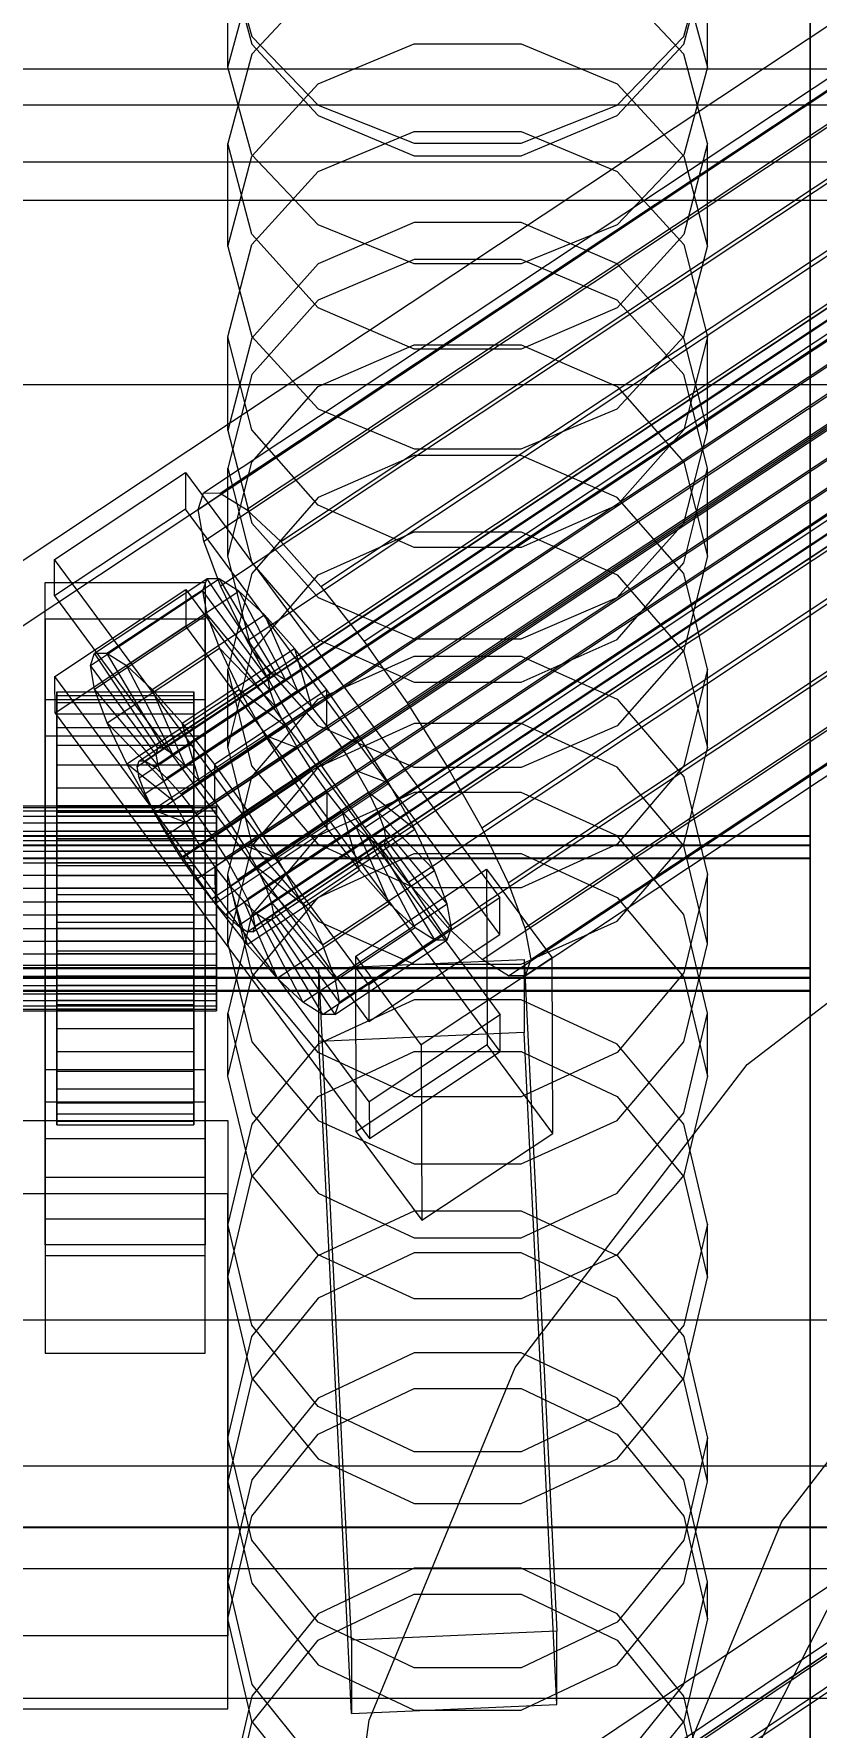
# Model space of a CAD drawing. Header units: millimetres. Extents: x -1970 to 34302, y -65268 to 6837.
# Drawn here: x 132 to 200.5, y -34217.5 to -34069.3 of the extents above; entities that cross this region are included whole.
import ezdxf

# ---------------------------------------------------------------- set-up
doc = ezdxf.new("R2010")
doc.units = ezdxf.units.MM
for name, color, linetype, lineweight in [('COTAS_O', 1, 'Continuous', 0), ('frontal_briquetadora', 7, 'Continuous', 0), ('frontal_C01', 7, 'Continuous', 0), ('frontal_C02', 7, 'Continuous', 0), ('frontal_mezcladora', 7, 'Continuous', 0)]:
    doc.layers.add(name, color=color, linetype=linetype, lineweight=lineweight)
doc.dimstyles.new('R19_100', dxfattribs={"dimtxt": 250, "dimasz": 150, "dimexe": 150, "dimexo": 80, "dimgap": 100, "dimtad": 1, "dimtih": 1, "dimtoh": 1, "dimdsep": 46, "dimcen": 0.09, "dimadec": 0, "dimazin": 0, "dimtfac": 1, "dimtdec": 4, "dimtofl": 0, "dimtmove": 0, "dimatfit": 3, "dimfxl": 1, "dimtolj": 1, "dimtzin": 0, "dimarcsym": 0})

# ---------------------------------------------------------------- blocks, each defined once
blk = doc.blocks.new('*D35')
at = {"layer": 'COTAS_O', "color": 0, "lineweight": -2, "transparency": 16777216}
for p, q in [((-1725, -34320), (-1725, -33550)), ((1725, -34320), (1725, -33550)), ((-1575, -33700), (1575, -33700))]:
    blk.add_line(p, q, dxfattribs=at)
at = {"layer": 'COTAS_O', "color": 0, "transparency": 16777216}
for points in [[(-1575, -33675), (-1575, -33725), (-1725, -33700)], [(1575, -33675), (1575, -33725), (1725, -33700)]]:
    blk.add_solid(points, dxfattribs=at)
at = {"layer": 'Defpoints', "color": 0, "transparency": 16777216}
for p in [(1725, -33700), (-1725, -34400), (1725, -34400)]:
    blk.add_point(p, dxfattribs=at)
blk = doc.blocks.new('*D38')
at = {"layer": 'COTAS_O', "color": 0, "lineweight": -2, "transparency": 16777216}
for p, q in [((-570, -33700), (200, -33700)), ((50, -34750), (50, -33850)), ((-570, -34900), (200, -34900))]:
    blk.add_line(p, q, dxfattribs=at)
at = {"layer": 'COTAS_O', "color": 0, "transparency": 16777216}
for points in [[(25, -33850), (75, -33850), (50, -33700)], [(25, -34750), (75, -34750), (50, -34900)]]:
    blk.add_solid(points, dxfattribs=at)
at = {"layer": 'Defpoints', "color": 0, "transparency": 16777216}
for p in [(-650, -33700), (50, -33700), (-650, -34900)]:
    blk.add_point(p, dxfattribs=at)
blk = doc.blocks.new('*D39')
at = {"layer": 'COTAS_O', "color": 0, "lineweight": -2, "transparency": 16777216}
for p, q in [((-650, -34820), (-650, -34050)), ((650, -34820), (650, -34050)), ((-500, -34200), (500, -34200))]:
    blk.add_line(p, q, dxfattribs=at)
at = {"layer": 'COTAS_O', "color": 0, "transparency": 16777216}
for points in [[(-500, -34175), (-500, -34225), (-650, -34200)], [(500, -34175), (500, -34225), (650, -34200)]]:
    blk.add_solid(points, dxfattribs=at)
at = {"layer": 'Defpoints', "color": 0, "transparency": 16777216}
for p in [(650, -34200), (-650, -34900), (650, -34900)]:
    blk.add_point(p, dxfattribs=at)

msp = doc.modelspace()

# ---------------------------------------------------------------- linework, layer by layer
at = {"layer": 'frontal_briquetadora'}
for p, q in [((200, -33920), (200, -34100)), ((200, -34069.338), (200, -34051.97)), ((200, -34056.386), (200, -34073.418)), ((200, -34060.009), (200, -34077.23)), ((149, -34062.014), (151.08, -34069.506)), ((149, -34072.197), (149, -34062.443)), ((149, -34062.443), (151.08, -34070.159)), ((188.92, -34069.506), (191, -34062.014)), ((188.92, -34070.159), (191, -34062.443)), ((191, -34072.197), (191, -34062.443)), ((149, -34072.197), (151.08, -34064.539)), ((156.906, -34064.828), (151.08, -34071.036)), ((188.92, -34071.036), (183.094, -34064.828)), ((188.92, -34064.539), (191, -34072.197)), ((200, -34081.519), (200, -34064.151)), ((200, -34066.987), (200, -34084.097)), ((200, -34084.64), (200, -34067.514)), ((200, -34085.184), (200, -34068.041)), ((200, -34068.567), (200, -34085.599)), ((200, -34084.398), (200, -34069.338)), ((151.08, -34069.506), (156.907, -34075.515)), ((151.08, -34070.159), (156.906, -34076.428)), ((156.907, -34073.656), (165.327, -34070.144)), ((165.327, -34070.144), (174.673, -34070.144)), ((174.673, -34070.144), (183.093, -34073.656)), ((183.093, -34075.515), (188.92, -34069.506)), ((183.094, -34076.428), (188.92, -34070.159)), ((151.08, -34071.036), (149, -34078.875)), ((151.08, -34079.855), (149, -34072.197)), ((191, -34078.875), (188.92, -34071.036)), ((191, -34072.197), (188.92, -34079.855)), ((151.08, -34079.984), (156.907, -34073.656)), ((183.093, -34073.656), (188.92, -34079.984)), ((200, -34073.418), (200, -34087.52)), ((156.906, -34076.428), (165.326, -34079.94)), ((156.907, -34075.515), (165.327, -34078.849)), ((174.673, -34078.849), (183.093, -34075.515)), ((174.674, -34079.94), (183.094, -34076.428)), ((156.906, -34081.332), (165.326, -34077.812)), ((165.326, -34077.812), (174.674, -34077.812)), ((174.674, -34077.812), (183.094, -34081.332)), ((200, -34077.23), (200, -34091.829)), ((151.08, -34086.819), (149, -34078.875)), ((149, -34087.875), (149, -34078.875)), ((165.327, -34078.849), (174.673, -34078.849)), ((191, -34078.875), (188.92, -34086.82)), ((191, -34087.875), (191, -34078.875)), ((149, -34087.875), (151.08, -34079.984)), ((156.907, -34085.996), (151.08, -34079.855)), ((165.326, -34079.94), (174.674, -34079.94)), ((188.92, -34079.855), (183.093, -34085.996)), ((188.92, -34079.984), (191, -34087.875)), ((151.08, -34087.722), (156.906, -34081.332)), ((183.094, -34081.332), (188.92, -34087.722)), ((200, -34096.579), (200, -34081.519)), ((200, -34084.097), (200, -34101.698)), ((200, -34094.857), (200, -34084.398)), ((200, -34102.255), (200, -34084.64)), ((200, -34102.813), (200, -34085.184)), ((200, -34085.599), (200, -34099.701)), ((156.906, -34093.266), (151.08, -34086.819)), ((165.327, -34085.792), (156.907, -34089.399)), ((165.327, -34089.404), (156.907, -34085.996)), ((174.673, -34085.792), (165.327, -34085.792)), ((183.093, -34089.399), (174.673, -34085.792)), ((183.093, -34085.996), (174.673, -34089.404)), ((188.92, -34086.82), (183.094, -34093.266)), ((149, -34095.779), (151.08, -34087.722)), ((149, -34087.875), (151.08, -34095.766)), ((188.92, -34087.722), (191, -34095.779)), ((188.92, -34095.766), (191, -34087.875)), ((200, -34087.52), (200, -34096.547)), ((156.907, -34089.399), (151.08, -34095.899)), ((165.326, -34089.012), (156.906, -34092.596)), ((174.674, -34089.012), (165.326, -34089.012)), ((174.673, -34089.404), (165.327, -34089.404)), ((183.094, -34092.596), (174.674, -34089.012)), ((188.92, -34095.899), (183.093, -34089.399)), ((156.906, -34092.596), (151.08, -34099.099)), ((188.92, -34099.099), (183.094, -34092.596)), ((200, -34091.829), (200, -34101.584)), ((165.326, -34096.873), (156.906, -34093.266)), ((183.094, -34093.266), (174.674, -34096.873)), ((151.08, -34103.933), (149, -34095.779)), ((149, -34104.004), (149, -34095.779)), ((151.08, -34095.899), (149, -34104.004)), ((151.08, -34095.766), (156.907, -34102.094)), ((183.093, -34102.094), (188.92, -34095.766)), ((191, -34095.779), (188.92, -34103.933)), ((191, -34104.004), (188.92, -34095.899)), ((191, -34104.004), (191, -34095.779)), ((200, -34099.123), (200, -34094.857)), ((156.907, -34100.145), (165.327, -34096.48)), ((174.674, -34096.873), (165.326, -34096.873)), ((165.327, -34096.48), (174.673, -34096.48)), ((174.673, -34096.48), (183.093, -34100.145)), ((200, -34096.547), (200, -34099.123)), ((200, -34107.038), (200, -34096.579)), ((200, -34100), (-160, -34100)), ((151.08, -34099.099), (149, -34107.292)), ((151.08, -34106.751), (156.907, -34100.145)), ((183.093, -34100.145), (188.92, -34106.751)), ((191, -34107.292), (188.92, -34099.099)), ((200, -34099.701), (200, -34108.728)), ((204, -34100), (200, -34100)), ((200, -34275), (200, -34100)), ((200, -34101.584), (200, -34105.009)), ((200, -34101.698), (200, -34119.743)), ((156.907, -34102.094), (165.327, -34105.606)), ((174.673, -34105.606), (183.093, -34102.094)), ((200, -34120.314), (200, -34102.255)), ((200, -34120.885), (200, -34102.813)), ((149, -34104.004), (151.08, -34112.109)), ((156.906, -34110.541), (151.08, -34103.933)), ((188.92, -34103.933), (183.094, -34110.541)), ((188.92, -34112.109), (191, -34104.004)), ((165.326, -34106.182), (156.906, -34109.855)), ((174.674, -34106.182), (165.326, -34106.182)), ((165.327, -34105.606), (174.673, -34105.606)), ((183.094, -34109.855), (174.674, -34106.182)), ((149, -34114.988), (151.08, -34106.751)), ((149, -34114.988), (149, -34107.292)), ((149, -34107.292), (151.08, -34115.574)), ((188.92, -34106.751), (191, -34114.988)), ((188.92, -34115.574), (191, -34107.292)), ((191, -34114.988), (191, -34107.292)), ((200, -34111.304), (200, -34107.038)), ((200, -34108.728), (200, -34111.304)), ((156.906, -34109.855), (151.08, -34116.514)), ((165.326, -34114.235), (156.906, -34110.541)), ((183.094, -34110.541), (174.674, -34114.235)), ((188.92, -34116.514), (183.094, -34109.855)), ((151.08, -34112.109), (156.907, -34118.608)), ((183.093, -34118.608), (188.92, -34112.109)), ((156.907, -34116.612), (165.327, -34112.866)), ((165.327, -34112.866), (174.673, -34112.866)), ((174.673, -34112.866), (183.093, -34116.612)), ((151.08, -34123.224), (149, -34114.988)), ((174.674, -34114.235), (165.326, -34114.235)), ((191, -34114.988), (188.92, -34123.224)), ((151.08, -34116.514), (149, -34124.892)), ((151.08, -34115.574), (156.906, -34122.28)), ((151.08, -34123.363), (156.907, -34116.612)), ((183.093, -34116.612), (188.92, -34123.363)), ((183.094, -34122.28), (188.92, -34115.574)), ((191, -34124.892), (188.92, -34116.514)), ((156.907, -34118.608), (165.327, -34122.215)), ((174.673, -34122.215), (183.093, -34118.608)), ((200, -34119.743), (200, -34138.187)), ((200, -34138.77), (200, -34120.314)), ((200, -34139.352), (200, -34120.885)), ((156.906, -34122.28), (165.326, -34126.028)), ((165.327, -34122.215), (174.673, -34122.215)), ((174.674, -34126.028), (183.094, -34122.28)), ((149, -34131.781), (151.08, -34123.363)), ((156.907, -34129.83), (151.08, -34123.224)), ((156.906, -34127.512), (165.326, -34123.759)), ((165.326, -34123.759), (174.674, -34123.759)), ((174.674, -34123.759), (183.094, -34127.512)), ((188.92, -34123.224), (183.093, -34129.83)), ((188.92, -34123.363), (191, -34131.781)), ((151.08, -34133.352), (149, -34124.892)), ((149, -34131.781), (149, -34124.892)), ((191, -34124.892), (188.92, -34133.352)), ((191, -34131.781), (191, -34124.892)), ((165.326, -34126.028), (174.674, -34126.028)), ((151.08, -34134.311), (156.906, -34127.512)), ((183.094, -34127.512), (188.92, -34134.311)), ((165.327, -34129.642), (156.907, -34133.46)), ((165.327, -34133.495), (156.907, -34129.83)), ((174.673, -34129.642), (165.327, -34129.642)), ((183.093, -34133.46), (174.673, -34129.642)), ((183.093, -34129.83), (174.673, -34133.495)), ((149, -34131.781), (151.08, -34140.199)), ((188.92, -34140.199), (191, -34131.781)), ((149, -34142.855), (151.08, -34134.311)), ((156.906, -34140.193), (151.08, -34133.352)), ((156.907, -34133.46), (151.08, -34140.34)), ((174.673, -34133.495), (165.327, -34133.495)), ((188.92, -34140.34), (183.093, -34133.46)), ((188.92, -34133.352), (183.094, -34140.193)), ((188.92, -34134.311), (191, -34142.855)), ((165.326, -34135.681), (156.906, -34139.483)), ((174.674, -34135.681), (165.326, -34135.681)), ((183.094, -34139.483), (174.674, -34135.681)), ((200, -34138.187), (200, -34156.982)), ((200, -34157.575), (200, -34138.77)), ((-160, -34139.431), (200, -34139.431)), ((200, -34139.536), (-160, -34139.536)), ((-160, -34140.25), (200, -34140.25)), ((200, -34140.35), (-160, -34140.35)), ((151.08, -34140.34), (149, -34148.919)), ((156.906, -34139.483), (151.08, -34146.366)), ((151.08, -34140.199), (156.907, -34146.949)), ((165.326, -34144.012), (156.906, -34140.193)), ((183.094, -34140.193), (174.674, -34144.012)), ((183.093, -34146.949), (188.92, -34140.199)), ((188.92, -34146.366), (183.094, -34139.483)), ((191, -34148.919), (188.92, -34140.34)), ((200, -34158.168), (200, -34139.352)), ((200, -34139.431), (200, -34141.394)), ((200, -34151.031), (200, -34139.431)), ((200, -34151.121), (200, -34139.536)), ((200, -34139.536), (200, -34141.489)), ((200, -34140.25), (200, -34151.864)), ((200, -34151.949), (200, -34140.35)), ((-160, -34141.394), (200, -34141.394)), ((200, -34141.489), (-160, -34141.489)), ((156.907, -34144.884), (165.327, -34141.024)), ((165.327, -34141.024), (174.673, -34141.024)), ((174.673, -34141.024), (183.093, -34144.884)), ((200, -34141.394), (200, -34152.993)), ((200, -34141.489), (200, -34153.073)), ((151.08, -34151.47), (149, -34142.855)), ((149, -34148.919), (149, -34142.855)), ((191, -34142.855), (188.92, -34151.47)), ((191, -34148.919), (191, -34142.855)), ((151.08, -34151.841), (156.907, -34144.884)), ((174.674, -34144.012), (165.326, -34144.012)), ((183.093, -34144.884), (188.92, -34151.841)), ((151.08, -34146.366), (149, -34155.01)), ((191, -34155.01), (188.92, -34146.366)), ((156.907, -34146.949), (165.327, -34150.696)), ((174.673, -34150.696), (183.093, -34146.949)), ((149, -34148.919), (151.08, -34157.498)), ((188.92, -34157.498), (191, -34148.919)), ((165.327, -34150.696), (174.673, -34150.696)), ((200, -34151.031), (-160, -34151.031)), ((200, -34151.121), (-160, -34151.121)), ((200, -34151.864), (-160, -34151.864)), ((200, -34151.949), (-160, -34151.949)), ((149, -34160.516), (151.08, -34151.841)), ((156.906, -34158.429), (151.08, -34151.47)), ((188.92, -34151.47), (183.094, -34158.429)), ((188.92, -34151.841), (191, -34160.516)), ((200, -34154.722), (200, -34151.031)), ((200, -34154.799), (200, -34151.121)), ((200, -34156.491), (200, -34151.864)), ((200, -34156.563), (200, -34151.949)), ((-160, -34152.993), (200, -34152.993)), ((-160, -34153.073), (200, -34153.073)), ((200, -34152.993), (200, -34158.546)), ((200, -34153.073), (200, -34158.612)), ((149, -34160.516), (149, -34155.01)), ((149, -34155.01), (151.08, -34163.717)), ((165.326, -34153.841), (156.906, -34157.708)), ((174.674, -34153.841), (165.326, -34153.841)), ((183.094, -34157.708), (174.674, -34153.841)), ((188.92, -34163.717), (191, -34155.01)), ((191, -34160.516), (191, -34155.01)), ((200, -34161.359), (200, -34154.722)), ((200, -34161.423), (200, -34154.799)), ((200, -34164.021), (200, -34156.491)), ((200, -34164.08), (200, -34156.563)), ((151.08, -34157.498), (156.907, -34164.378)), ((156.906, -34157.708), (151.08, -34164.704)), ((183.093, -34164.378), (188.92, -34157.498)), ((188.92, -34164.704), (183.094, -34157.708)), ((200, -34156.982), (200, -34176.08)), ((200, -34176.682), (200, -34157.575)), ((200, -34177.283), (200, -34158.168)), ((165.326, -34162.312), (156.906, -34158.429)), ((156.907, -34162.278), (165.327, -34158.361)), ((165.327, -34158.361), (174.673, -34158.361)), ((174.673, -34158.361), (183.093, -34162.278)), ((183.094, -34158.429), (174.674, -34162.312)), ((200, -34158.546), (200, -34166.95)), ((200, -34158.612), (200, -34167.004)), ((151.08, -34169.191), (149, -34160.516)), ((191, -34160.516), (188.92, -34169.191)), ((151.08, -34169.336), (156.907, -34162.278)), ((174.674, -34162.312), (165.326, -34162.312)), ((183.093, -34162.278), (188.92, -34169.336)), ((200, -34170.778), (200, -34161.359)), ((200, -34170.831), (200, -34161.423)), ((151.08, -34163.717), (156.906, -34170.746)), ((183.094, -34170.746), (188.92, -34163.717)), ((200, -34174.268), (200, -34164.021)), ((200, -34174.315), (200, -34164.08)), ((151.08, -34164.704), (149, -34173.478)), ((156.907, -34164.378), (165.327, -34168.196)), ((174.673, -34168.196), (183.093, -34164.378)), ((191, -34173.478), (188.92, -34164.704)), ((200, -34166.95), (200, -34178)), ((200, -34167.004), (200, -34178.042)), ((165.327, -34168.196), (174.673, -34168.196)), ((149, -34178.137), (151.08, -34169.336)), ((156.907, -34176.147), (151.08, -34169.191)), ((188.92, -34169.191), (183.093, -34176.147)), ((188.92, -34169.336), (191, -34178.137)), ((156.906, -34170.746), (165.326, -34174.665)), ((174.674, -34174.665), (183.094, -34170.746)), ((200, -34182.75), (200, -34170.778)), ((200, -34182.792), (200, -34170.831)), ((156.906, -34176.216), (165.326, -34172.292)), ((165.326, -34172.292), (174.674, -34172.292)), ((174.674, -34172.292), (183.094, -34176.216)), ((151.08, -34182.307), (149, -34173.478)), ((149, -34178.137), (149, -34173.478)), ((191, -34173.478), (188.92, -34182.308)), ((191, -34178.137), (191, -34173.478)), ((200, -34186.982), (200, -34174.268)), ((200, -34187.019), (200, -34174.315)), ((165.327, -34175.979), (156.907, -34179.943)), ((165.326, -34174.665), (174.674, -34174.665)), ((174.673, -34175.979), (165.327, -34175.979)), ((183.093, -34179.943), (174.673, -34175.979)), ((151.08, -34183.307), (156.906, -34176.216)), ((165.327, -34180.008), (156.907, -34176.147)), ((183.093, -34176.147), (174.673, -34180.008)), ((183.094, -34176.216), (188.92, -34183.307)), ((200, -34176.08), (200, -34195.432)), ((200, -34196.041), (200, -34176.682)), ((200, -34196.649), (200, -34177.283)), ((200, -34179.373), (200, -34177.5)), ((149, -34178.137), (151.08, -34186.938)), ((188.92, -34186.938), (191, -34178.137)), ((200, -34178.555), (200, -34177.617)), ((200, -34177.617), (200, -34180.422)), ((200, -34178), (200, -34191.425)), ((200, -34178.042), (200, -34191.457)), ((200, -34183.199), (200, -34178.555)), ((156.907, -34179.943), (151.08, -34187.085)), ((174.673, -34180.008), (165.327, -34180.008)), ((188.92, -34187.085), (183.093, -34179.943)), ((200, -34184.922), (200, -34179.373)), ((200, -34180.422), (200, -34186.861)), ((149, -34192.191), (151.08, -34183.307)), ((156.906, -34189.426), (151.08, -34182.307)), ((188.92, -34182.308), (183.094, -34189.426)), ((188.92, -34183.307), (191, -34192.191)), ((200, -34196.98), (200, -34182.75)), ((200, -34197.013), (200, -34182.792)), ((200, -34191.371), (200, -34183.199)), ((165.326, -34184.734), (156.906, -34188.689)), ((174.674, -34184.734), (165.326, -34184.734)), ((183.094, -34188.689), (174.674, -34184.734)), ((200, -34193.932), (200, -34184.922)), ((151.08, -34187.085), (149, -34195.991)), ((151.08, -34186.938), (156.907, -34193.996)), ((156.907, -34191.85), (165.327, -34187.86)), ((165.327, -34187.86), (174.673, -34187.86)), ((174.673, -34187.86), (183.093, -34191.85)), ((183.093, -34193.996), (188.92, -34186.938)), ((191, -34195.991), (188.92, -34187.085)), ((200, -34186.861), (200, -34196.687)), ((200, -34201.85), (200, -34186.982)), ((200, -34201.878), (200, -34187.019)), ((156.906, -34188.689), (151.08, -34195.834)), ((188.92, -34195.834), (183.094, -34188.689)), ((165.326, -34193.392), (156.906, -34189.426)), ((183.094, -34189.426), (174.674, -34193.392)), ((151.08, -34201.121), (149, -34192.191)), ((149, -34195.991), (149, -34192.191)), ((151.08, -34199.039), (156.907, -34191.85)), ((183.093, -34191.85), (188.92, -34199.039)), ((191, -34192.191), (188.92, -34201.121)), ((191, -34195.991), (191, -34192.191)), ((200, -34202.757), (200, -34191.371)), ((200, -34191.425), (200, -34206.897)), ((200, -34191.457), (200, -34206.92)), ((174.674, -34193.392), (165.326, -34193.392)), ((156.907, -34193.996), (165.327, -34197.913)), ((174.673, -34197.913), (183.093, -34193.996)), ((200, -34206.057), (200, -34193.932)), ((151.08, -34195.834), (149, -34204.781)), ((149, -34195.991), (151.08, -34204.898)), ((191, -34204.781), (188.92, -34195.834)), ((188.92, -34204.898), (191, -34195.991)), ((200, -34195.432), (200, -34214.989)), ((200, -34215.602), (200, -34196.041)), ((200, -34216.216), (200, -34196.649)), ((200, -34196.687), (200, -34209.523)), ((165.327, -34197.913), (174.673, -34197.913)), ((200, -34213.121), (200, -34196.98)), ((200, -34213.146), (200, -34197.013)), ((149, -34208.003), (151.08, -34199.039)), ((188.92, -34199.039), (191, -34208.003)), ((156.906, -34208.312), (151.08, -34201.121)), ((188.92, -34201.121), (183.094, -34208.312)), ((200, -34218.511), (200, -34201.85)), ((200, -34218.531), (200, -34201.878)), ((165.326, -34203.573), (156.906, -34207.568)), ((174.674, -34203.573), (165.326, -34203.573)), ((183.094, -34207.568), (174.674, -34203.573)), ((200, -34216.919), (200, -34202.757)), ((149, -34208.003), (149, -34204.781)), ((149, -34204.781), (151.08, -34213.765)), ((151.08, -34204.898), (156.907, -34212.04)), ((183.093, -34212.04), (188.92, -34204.898)), ((188.92, -34213.765), (191, -34204.781)), ((191, -34208.003), (191, -34204.781)), ((156.907, -34209.873), (165.327, -34205.852)), ((165.327, -34205.852), (174.673, -34205.852)), ((174.673, -34205.852), (183.093, -34209.873)), ((200, -34220.832), (200, -34206.057)), ((200, -34206.897), (200, -34224.036)), ((200, -34206.92), (200, -34224.051)), ((151.08, -34216.967), (149, -34208.003)), ((156.906, -34207.568), (151.08, -34214.781)), ((165.326, -34212.316), (156.906, -34208.312)), ((183.094, -34208.312), (174.674, -34212.316)), ((188.92, -34214.78), (183.094, -34207.568)), ((191, -34208.003), (188.92, -34216.967)), ((151.08, -34217.117), (156.907, -34209.873)), ((183.093, -34209.873), (188.92, -34217.117)), ((200, -34209.523), (200, -34224.875)), ((156.907, -34212.04), (165.327, -34216.004)), ((174.674, -34212.316), (165.326, -34212.316)), ((174.673, -34216.004), (183.093, -34212.04)), ((151.08, -34213.765), (156.906, -34220.995)), ((183.094, -34220.995), (188.92, -34213.765)), ((200, -34230.777), (200, -34213.121)), ((200, -34230.795), (200, -34213.146)), ((151.08, -34214.781), (149, -34223.801)), ((165.327, -34216.004), (174.673, -34216.004)), ((191, -34223.801), (188.92, -34214.78)), ((200, -34214.989), (200, -34234.699)), ((200, -34235.317), (200, -34215.602)), ((149, -34226.151), (151.08, -34217.117)), ((156.907, -34224.156), (151.08, -34216.967)), ((188.92, -34216.967), (183.093, -34224.156)), ((188.92, -34217.117), (191, -34226.151)), ((200, -34235.935), (200, -34216.216)), ((200, -34233.313), (200, -34216.919))]:
    msp.add_line(p, q, dxfattribs=at)
at = {"layer": 'frontal_C01'}
for p, q in [((146.872, -34109.461), (331.181, -33987.13)), ((148.32, -34109.469), (332.629, -33987.137)), ((146.383, -34110.895), (330.692, -33988.563)), ((150.629, -34110.916), (334.938, -33988.584)), ((141.045, -34133.405), (354.844, -33991.5)), ((141.218, -34132.897), (355.017, -33990.992)), ((141.731, -34132.899), (355.53, -33990.995)), ((142.549, -34133.412), (356.348, -33991.508)), ((146.887, -34113.671), (331.197, -33991.34)), ((153.641, -34113.705), (337.95, -33991.373)), ((141.224, -34134.388), (355.022, -33992.484)), ((143.617, -34134.4), (357.415, -33992.496)), ((141.742, -34135.781), (355.541, -33993.876)), ((144.861, -34135.796), (358.659, -33993.892)), ((142.565, -34137.487), (356.363, -33995.583)), ((359.995, -33995.601), (146.196, -34137.505)), ((148.35, -34117.601), (332.659, -33995.27)), ((157.152, -34117.645), (341.461, -33995.313)), ((143.635, -34139.391), (357.434, -33997.487)), ((147.533, -34139.411), (361.332, -33997.506)), ((144.881, -34141.363), (358.68, -33999.459)), ((148.779, -34141.382), (362.578, -33999.478)), ((150.672, -34122.417), (334.981, -34000.085)), ((345.231, -34000.136), (160.922, -34122.468)), ((146.218, -34143.268), (360.017, -34001.364)), ((149.85, -34143.286), (363.648, -34001.382)), ((147.554, -34144.977), (361.352, -34003.073)), ((150.672, -34144.993), (364.471, -34003.088)), ((148.798, -34146.373), (362.596, -34004.469)), ((149.865, -34147.362), (363.664, -34005.457)), ((151.191, -34146.385), (364.989, -34004.481)), ((151.369, -34147.369), (365.168, -34005.465)), ((153.694, -34127.79), (338.003, -34005.459)), ((164.693, -34127.845), (349.002, -34005.514)), ((150.683, -34147.874), (364.482, -34005.97)), ((151.196, -34147.877), (364.995, -34005.973)), ((157.211, -34133.355), (341.52, -34011.024)), ((168.21, -34133.41), (352.519, -34011.079)), ((160.982, -34138.733), (345.291, -34016.401)), ((171.232, -34138.784), (355.541, -34016.452)), ((164.752, -34143.556), (349.061, -34021.224)), ((173.554, -34143.6), (357.863, -34021.268)), ((168.263, -34147.496), (352.572, -34025.165)), ((175.016, -34147.53), (359.326, -34025.198)), ((171.275, -34150.285), (355.584, -34027.953)), ((175.521, -34150.306), (359.83, -34027.975)), ((173.584, -34151.732), (357.893, -34029.401)), ((175.032, -34151.739), (359.341, -34029.408)), ((228.298, -34050.821), (130, -34116.064)), ((130, -34121.752), (228.298, -34056.508)), ((430, -34075.498), (-430, -34075.498)), ((430, -34080.498), (-430, -34080.498)), ((133.809, -34115.276), (145.277, -34107.664)), ((145.277, -34107.664), (145.289, -34110.866)), ((145.277, -34107.664), (172.809, -34144.903)), ((146.383, -34110.895), (146.872, -34109.461)), ((146.872, -34109.461), (148.32, -34109.469)), ((148.32, -34109.469), (150.629, -34110.916)), ((145.289, -34110.866), (133.821, -34118.478)), ((172.821, -34148.105), (145.289, -34110.866)), ((146.887, -34113.671), (146.383, -34110.895)), ((150.629, -34110.916), (153.641, -34113.705)), ((148.35, -34117.601), (146.887, -34113.671)), ((153.641, -34113.705), (157.152, -34117.645)), ((133.821, -34118.478), (133.809, -34115.276)), ((161.341, -34152.515), (133.809, -34115.276)), ((133, -34120.503), (133, -34117.302)), ((133, -34117.302), (147, -34117.302)), ((133, -34162.775), (133, -34117.302)), ((133.847, -34125.521), (145.315, -34117.91)), ((136.948, -34124.559), (146.777, -34118.035)), ((137.313, -34123.487), (147.143, -34116.962)), ((138.396, -34123.492), (148.226, -34116.968)), ((140.123, -34124.575), (149.953, -34118.05)), ((145.315, -34117.91), (145.327, -34121.111)), ((145.315, -34117.91), (172.847, -34155.149)), ((147.143, -34116.962), (146.777, -34118.035)), ((146.777, -34118.035), (152.513, -34125.793)), ((146.777, -34118.035), (147.155, -34120.111)), ((147, -34117.302), (147, -34120.503)), ((147, -34117.302), (147, -34162.775)), ((148.226, -34116.968), (147.143, -34116.962)), ((147.143, -34116.962), (152.686, -34125.285)), ((149.953, -34118.05), (148.226, -34116.968)), ((148.226, -34116.968), (153.199, -34125.287)), ((150.672, -34122.417), (148.35, -34117.601)), ((152.207, -34120.137), (149.953, -34118.05)), ((149.953, -34118.05), (154.017, -34125.8)), ((157.152, -34117.645), (160.922, -34122.468)), ((133.821, -34118.478), (161.353, -34155.717)), ((147, -34120.503), (133, -34120.503)), ((133, -34120.503), (133, -34165.977)), ((145.327, -34121.111), (133.859, -34128.723)), ((137.325, -34126.636), (147.155, -34120.111)), ((142.377, -34126.661), (152.207, -34120.137)), ((172.859, -34158.35), (145.327, -34121.111)), ((147, -34165.977), (147, -34120.503)), ((147.155, -34120.111), (152.692, -34126.777)), ((147.155, -34120.111), (148.249, -34123.051)), ((154.833, -34123.084), (152.207, -34120.137)), ((152.207, -34120.137), (155.085, -34126.788)), ((153.694, -34127.79), (150.672, -34122.417)), ((160.922, -34122.468), (164.693, -34127.845)), ((136.948, -34124.559), (137.313, -34123.487)), ((142.856, -34131.809), (137.313, -34123.487)), ((137.313, -34123.487), (138.396, -34123.492)), ((143.369, -34131.812), (138.396, -34123.492)), ((138.396, -34123.492), (140.123, -34124.575)), ((138.419, -34129.576), (148.249, -34123.051)), ((145.003, -34129.608), (154.833, -34123.084)), ((148.249, -34123.051), (153.21, -34128.169)), ((148.249, -34123.051), (149.985, -34126.654)), ((157.653, -34126.692), (154.833, -34123.084)), ((154.833, -34123.084), (156.329, -34128.185)), ((133.859, -34128.723), (133.847, -34125.521)), ((161.379, -34162.76), (133.847, -34125.521)), ((142.683, -34132.317), (136.948, -34124.559)), ((137.325, -34126.636), (136.948, -34124.559)), ((144.188, -34132.325), (140.123, -34124.575)), ((140.123, -34124.575), (142.377, -34126.661)), ((152.686, -34125.285), (142.856, -34131.809)), ((153.199, -34125.287), (143.369, -34131.812)), ((152.513, -34125.793), (152.686, -34125.285)), ((152.686, -34125.285), (153.199, -34125.287)), ((153.199, -34125.287), (154.017, -34125.8)), ((134, -34136.833), (134, -34126.854)), ((134, -34126.854), (134, -34127.185)), ((134, -34126.854), (146, -34126.854)), ((134, -34127.815), (134, -34126.854)), ((142.862, -34133.301), (137.325, -34126.636)), ((138.419, -34129.576), (137.325, -34126.636)), ((140.156, -34133.178), (149.985, -34126.654)), ((145.255, -34133.313), (142.377, -34126.661)), ((142.377, -34126.661), (145.003, -34129.608)), ((152.513, -34125.793), (142.683, -34132.317)), ((152.692, -34126.777), (142.862, -34133.301)), ((154.017, -34125.8), (144.188, -34132.325)), ((155.085, -34126.788), (145.255, -34133.313)), ((146, -34127.185), (146, -34126.854)), ((146, -34126.854), (146, -34136.833)), ((146, -34126.854), (146, -34127.815)), ((157.653, -34126.692), (147.823, -34133.216)), ((149.985, -34126.654), (154.033, -34129.875)), ((149.985, -34126.654), (152.246, -34130.673)), ((152.692, -34126.777), (152.513, -34125.793)), ((153.21, -34128.169), (152.692, -34126.777)), ((154.017, -34125.8), (155.085, -34126.788)), ((155.085, -34126.788), (156.329, -34128.185)), ((157.665, -34129.894), (157.653, -34126.692)), ((160.474, -34130.714), (157.653, -34126.692)), ((133, -34130.749), (133, -34127.547)), ((133, -34127.547), (147, -34127.547)), ((133, -34173.021), (133, -34127.547)), ((134, -34136.99), (134, -34127.185)), ((134, -34127.185), (134, -34128.785)), ((134, -34127.185), (146, -34127.185)), ((134, -34137.288), (134, -34127.815)), ((134, -34127.815), (146, -34127.815)), ((134, -34130.003), (134, -34127.815)), ((153.21, -34128.169), (143.38, -34134.693)), ((146, -34128.785), (146, -34127.185)), ((146, -34127.185), (146, -34136.99)), ((146, -34127.815), (146, -34137.288)), ((146, -34127.815), (146, -34130.003)), ((156.329, -34128.185), (146.499, -34134.709)), ((147, -34127.547), (147, -34130.749)), ((147, -34127.547), (147, -34173.021)), ((154.033, -34129.875), (153.21, -34128.169)), ((157.211, -34133.355), (153.694, -34127.79)), ((156.329, -34128.185), (157.665, -34129.894)), ((164.693, -34127.845), (168.21, -34133.41)), ((133.859, -34128.723), (161.391, -34165.962)), ((134, -34137.748), (134, -34128.785)), ((134, -34128.785), (134, -34131.546)), ((134, -34128.785), (146, -34128.785)), ((134, -34138.325), (134, -34130.003)), ((134, -34130.003), (146, -34130.003)), ((134, -34133.268), (134, -34130.003)), ((143.38, -34134.693), (138.419, -34129.576)), ((140.156, -34133.178), (138.419, -34129.576)), ((154.033, -34129.875), (144.203, -34136.4)), ((146.499, -34134.709), (145.003, -34129.608)), ((145.003, -34129.608), (147.823, -34133.216)), ((146, -34131.546), (146, -34128.785)), ((146, -34128.785), (146, -34137.748)), ((146, -34130.003), (146, -34138.325)), ((146, -34130.003), (146, -34133.268)), ((147.835, -34136.418), (157.665, -34129.894)), ((155.103, -34131.779), (154.033, -34129.875)), ((157.665, -34129.894), (159.001, -34131.799)), ((147, -34130.749), (133, -34130.749)), ((133, -34130.749), (133, -34176.222)), ((134, -34139.056), (134, -34131.546)), ((134, -34131.546), (134, -34135.28)), ((134, -34131.546), (146, -34131.546)), ((142.416, -34137.198), (152.246, -34130.673)), ((146, -34135.28), (146, -34131.546)), ((146, -34131.546), (146, -34139.056)), ((147, -34176.222), (147, -34130.749)), ((150.644, -34137.239), (160.474, -34130.714)), ((152.246, -34130.673), (155.103, -34131.779)), ((152.246, -34130.673), (154.877, -34134.836)), ((160.474, -34130.714), (159.001, -34131.799)), ((163.105, -34134.877), (160.474, -34130.714)), ((141.045, -34133.405), (141.218, -34132.897)), ((141.218, -34132.897), (141.731, -34132.899)), ((141.731, -34132.899), (142.549, -34133.412)), ((142.856, -34131.809), (142.683, -34132.317)), ((142.683, -34132.317), (142.862, -34133.301)), ((143.369, -34131.812), (142.856, -34131.809)), ((144.188, -34132.325), (143.369, -34131.812)), ((145.255, -34133.313), (144.188, -34132.325)), ((155.103, -34131.779), (145.274, -34138.304)), ((159.001, -34131.799), (149.171, -34138.323)), ((156.35, -34133.751), (155.103, -34131.779)), ((159.001, -34131.799), (160.247, -34133.771)), ((134, -34139.871), (134, -34133.268)), ((134, -34133.268), (146, -34133.268)), ((134, -34137.388), (134, -34133.268)), ((144.203, -34136.4), (140.156, -34133.178)), ((142.416, -34137.198), (140.156, -34133.178)), ((141.224, -34134.388), (141.045, -34133.405)), ((141.742, -34135.781), (141.224, -34134.388)), ((142.549, -34133.412), (143.617, -34134.4)), ((142.862, -34133.301), (143.38, -34134.693)), ((143.617, -34134.4), (144.861, -34135.796)), ((146.499, -34134.709), (145.255, -34133.313)), ((146, -34133.268), (146, -34139.871)), ((146, -34133.268), (146, -34137.388)), ((156.35, -34133.751), (146.52, -34140.276)), ((147.823, -34133.216), (147.835, -34136.418)), ((147.823, -34133.216), (150.644, -34137.239)), ((160.247, -34133.771), (150.417, -34140.295)), ((154.877, -34134.836), (156.35, -34133.751)), ((157.686, -34135.657), (156.35, -34133.751)), ((160.982, -34138.733), (157.211, -34133.355)), ((163.105, -34134.877), (160.247, -34133.771)), ((160.247, -34133.771), (161.318, -34135.675)), ((168.21, -34133.41), (171.232, -34138.784)), ((134, -34140.825), (134, -34135.28)), ((134, -34135.28), (134, -34139.731)), ((134, -34135.28), (146, -34135.28)), ((142.565, -34137.487), (141.742, -34135.781)), ((143.38, -34134.693), (144.203, -34136.4)), ((144.861, -34135.796), (146.196, -34137.505)), ((145.047, -34141.36), (154.877, -34134.836)), ((146, -34139.731), (146, -34135.28)), ((146, -34135.28), (146, -34140.825)), ((147.835, -34136.418), (146.499, -34134.709)), ((157.686, -34135.657), (147.856, -34142.181)), ((161.318, -34135.675), (151.488, -34142.199)), ((153.275, -34141.401), (163.105, -34134.877)), ((154.877, -34134.836), (157.698, -34138.858)), ((157.698, -34138.858), (157.686, -34135.657)), ((159.022, -34137.366), (157.686, -34135.657)), ((165.365, -34138.897), (161.318, -34135.675)), ((161.318, -34135.675), (162.14, -34137.381)), ((165.365, -34138.897), (163.105, -34134.877)), ((-148, -34136.833), (148, -34136.833)), ((-148, -34136.99), (148, -34136.99)), ((-148, -34137.288), (148, -34137.288)), ((134, -34136.99), (134, -34136.833)), ((146, -34136.833), (134, -34136.833)), ((134, -34136.833), (134, -34137.288)), ((134, -34137.748), (134, -34136.99)), ((146, -34136.99), (134, -34136.99)), ((146, -34137.288), (134, -34137.288)), ((134, -34137.288), (134, -34138.325)), ((134, -34141.823), (134, -34137.388)), ((134, -34137.388), (146, -34137.388)), ((134, -34142.083), (134, -34137.388)), ((145.274, -34138.304), (142.416, -34137.198)), ((145.047, -34141.36), (142.416, -34137.198)), ((143.635, -34139.391), (142.565, -34137.487)), ((144.203, -34136.4), (145.274, -34138.304)), ((146, -34136.833), (146, -34136.99)), ((146, -34137.288), (146, -34136.833)), ((146, -34136.99), (146, -34137.748)), ((146, -34138.325), (146, -34137.288)), ((146, -34137.388), (146, -34141.823)), ((146, -34137.388), (146, -34142.083)), ((146.196, -34137.505), (147.533, -34139.411)), ((149.171, -34138.323), (147.835, -34136.418)), ((148, -34136.99), (148, -34136.833)), ((148, -34136.833), (148, -34137.288)), ((148, -34137.748), (148, -34136.99)), ((148, -34137.288), (148, -34138.325)), ((149.171, -34138.323), (150.644, -34137.239)), ((159.022, -34137.366), (149.192, -34143.89)), ((150.644, -34137.239), (153.275, -34141.401)), ((162.14, -34137.381), (152.311, -34143.906)), ((160.518, -34142.466), (159.022, -34137.366)), ((160.266, -34138.762), (159.022, -34137.366)), ((167.102, -34142.499), (162.14, -34137.381)), ((162.14, -34137.381), (162.659, -34138.774)), ((-148, -34137.748), (148, -34137.748)), ((-148, -34138.325), (148, -34138.325)), ((134, -34139.056), (134, -34137.748)), ((146, -34137.748), (134, -34137.748)), ((146, -34138.325), (134, -34138.325)), ((134, -34138.325), (134, -34139.871)), ((145.274, -34138.304), (146.52, -34140.276)), ((146, -34137.748), (146, -34139.056)), ((146, -34139.871), (146, -34138.325)), ((147.868, -34145.383), (157.698, -34138.858)), ((148, -34139.056), (148, -34137.748)), ((148, -34138.325), (148, -34139.871)), ((150.417, -34140.295), (149.171, -34138.323)), ((160.266, -34138.762), (150.436, -34145.286)), ((162.659, -34138.774), (152.829, -34145.298)), ((155.535, -34145.421), (165.365, -34138.897)), ((157.698, -34138.858), (160.518, -34142.466)), ((163.144, -34145.414), (160.266, -34138.762)), ((161.333, -34139.75), (160.266, -34138.762)), ((164.752, -34143.556), (160.982, -34138.733)), ((168.196, -34145.439), (162.659, -34138.774)), ((162.659, -34138.774), (162.837, -34139.757)), ((167.102, -34142.499), (165.365, -34138.897)), ((171.232, -34138.784), (173.554, -34143.6)), ((-148, -34139.056), (148, -34139.056)), ((-148, -34139.871), (148, -34139.871)), ((134, -34140.825), (134, -34139.056)), ((146, -34139.056), (134, -34139.056)), ((134, -34139.731), (134, -34142.933)), ((146, -34139.731), (134, -34139.731)), ((134, -34139.731), (134, -34144.597)), ((146, -34139.871), (134, -34139.871)), ((134, -34139.871), (134, -34141.823)), ((144.881, -34141.363), (143.635, -34139.391)), ((146.52, -34140.276), (145.047, -34141.36)), ((146, -34139.056), (146, -34140.825)), ((146, -34142.933), (146, -34139.731)), ((146, -34144.597), (146, -34139.731)), ((146, -34141.823), (146, -34139.871)), ((146.52, -34140.276), (147.856, -34142.181)), ((147.533, -34139.411), (148.779, -34141.382)), ((148, -34140.825), (148, -34139.056)), ((148, -34139.871), (148, -34141.823)), ((151.488, -34142.199), (150.417, -34140.295)), ((150.417, -34140.295), (153.275, -34141.401)), ((161.333, -34139.75), (151.503, -34146.274)), ((162.151, -34140.263), (152.321, -34146.787)), ((162.664, -34140.265), (152.835, -34146.79)), ((162.837, -34139.757), (153.008, -34146.282)), ((165.397, -34147.5), (161.333, -34139.75)), ((162.151, -34140.263), (161.333, -34139.75)), ((167.125, -34148.582), (162.151, -34140.263)), ((162.664, -34140.265), (162.151, -34140.263)), ((162.837, -34139.757), (162.664, -34140.265)), ((168.208, -34148.588), (162.664, -34140.265)), ((168.573, -34147.516), (162.837, -34139.757)), ((-148, -34140.825), (148, -34140.825)), ((-148, -34141.823), (148, -34141.823)), ((134, -34142.933), (134, -34140.825)), ((146, -34140.825), (134, -34140.825)), ((146, -34141.823), (134, -34141.823)), ((134, -34141.823), (134, -34144.047)), ((146.218, -34143.268), (144.881, -34141.363)), ((147.868, -34145.383), (145.047, -34141.36)), ((146, -34140.825), (146, -34142.933)), ((146, -34144.047), (146, -34141.823)), ((148, -34142.933), (148, -34140.825)), ((148, -34141.823), (148, -34144.047)), ((148.779, -34141.382), (149.85, -34143.286)), ((153.275, -34141.401), (155.535, -34145.421)), ((148, -34142.933), (-148, -34142.933)), ((134, -34144.047), (134, -34142.083)), ((134, -34142.083), (146, -34142.083)), ((134, -34147.032), (134, -34142.083)), ((134, -34142.933), (146, -34142.933)), ((134, -34145.238), (134, -34142.933)), ((146, -34142.083), (146, -34144.047)), ((146, -34142.083), (146, -34147.032)), ((146, -34142.933), (146, -34145.238)), ((147.554, -34144.977), (146.218, -34143.268)), ((147.856, -34142.181), (147.868, -34145.383)), ((147.856, -34142.181), (149.192, -34143.89)), ((148, -34145.238), (148, -34142.933)), ((149.85, -34143.286), (150.672, -34144.993)), ((150.688, -34148.991), (160.518, -34142.466)), ((152.311, -34143.906), (151.488, -34142.199)), ((151.488, -34142.199), (155.535, -34145.421)), ((157.272, -34149.023), (167.102, -34142.499)), ((160.19, -34150.003), (171.658, -34142.391)), ((160.518, -34142.466), (163.144, -34145.414)), ((168.196, -34145.439), (167.102, -34142.499)), ((171.658, -34142.391), (171.715, -34157.759)), ((171.658, -34142.391), (177.394, -34150.149)), ((-148, -34144.047), (148, -34144.047)), ((146, -34144.047), (134, -34144.047)), ((134, -34144.047), (134, -34146.391)), ((134, -34145.238), (134, -34144.597)), ((134, -34144.597), (134, -34149.546)), ((134, -34144.597), (146, -34144.597)), ((146, -34146.391), (146, -34144.047)), ((146, -34149.546), (146, -34144.597)), ((146, -34144.597), (146, -34145.238)), ((148, -34144.047), (148, -34146.391)), ((149.192, -34143.89), (150.688, -34148.991)), ((149.192, -34143.89), (150.436, -34145.286)), ((152.829, -34145.298), (152.311, -34143.906)), ((152.311, -34143.906), (157.272, -34149.023)), ((172.809, -34144.903), (161.341, -34152.515)), ((168.263, -34147.496), (164.752, -34143.556)), ((172.821, -34148.105), (172.809, -34144.903)), ((173.554, -34143.6), (175.016, -34147.53)), ((-148, -34145.238), (148, -34145.238)), ((-148, -34146.391), (148, -34146.391)), ((134, -34147.582), (134, -34145.238)), ((146, -34145.238), (134, -34145.238)), ((134, -34146.391), (134, -34147.032)), ((146, -34146.391), (134, -34146.391)), ((134, -34146.391), (134, -34148.696)), ((146, -34145.238), (146, -34147.582)), ((146, -34147.032), (146, -34146.391)), ((146, -34148.696), (146, -34146.391)), ((148.798, -34146.373), (147.554, -34144.977)), ((150.688, -34148.991), (147.868, -34145.383)), ((148, -34147.582), (148, -34145.238)), ((148, -34146.391), (148, -34148.696)), ((149.865, -34147.362), (148.798, -34146.373)), ((150.436, -34145.286), (153.314, -34151.938)), ((150.436, -34145.286), (151.503, -34146.274)), ((150.672, -34144.993), (151.191, -34146.385)), ((151.191, -34146.385), (151.369, -34147.369)), ((151.503, -34146.274), (155.567, -34154.024)), ((151.503, -34146.274), (152.321, -34146.787)), ((153.008, -34146.282), (152.829, -34145.298)), ((152.829, -34145.298), (158.366, -34151.963)), ((152.835, -34146.79), (153.008, -34146.282)), ((153.008, -34146.282), (158.743, -34154.04)), ((153.314, -34151.938), (163.144, -34145.414)), ((155.535, -34145.421), (157.272, -34149.023)), ((158.366, -34151.963), (168.196, -34145.439)), ((163.144, -34145.414), (165.397, -34147.5)), ((168.573, -34147.516), (168.196, -34145.439)), ((-148, -34147.582), (148, -34147.582)), ((134, -34147.032), (146, -34147.032)), ((134, -34151.898), (134, -34147.032)), ((134, -34149.806), (134, -34147.582)), ((134, -34147.582), (134, -34149.546)), ((146, -34147.582), (134, -34147.582)), ((146, -34147.032), (146, -34151.898)), ((146, -34149.546), (146, -34147.582)), ((146, -34147.582), (146, -34149.806)), ((148, -34149.806), (148, -34147.582)), ((150.683, -34147.874), (149.865, -34147.362)), ((151.196, -34147.877), (150.683, -34147.874)), ((151.369, -34147.369), (151.196, -34147.877)), ((152.321, -34146.787), (157.295, -34155.107)), ((152.321, -34146.787), (152.835, -34146.79)), ((152.835, -34146.79), (158.378, -34155.112)), ((155.567, -34154.024), (165.397, -34147.5)), ((158.743, -34154.04), (168.573, -34147.516)), ((165.397, -34147.5), (167.125, -34148.582)), ((168.208, -34148.588), (168.573, -34147.516)), ((171.275, -34150.285), (168.263, -34147.496)), ((175.016, -34147.53), (175.521, -34150.306)), ((-148, -34148.696), (148, -34148.696)), ((134, -34148.696), (134, -34151.898)), ((146, -34148.696), (134, -34148.696)), ((134, -34148.696), (134, -34150.805)), ((146, -34151.898), (146, -34148.696)), ((146, -34150.805), (146, -34148.696)), ((148, -34148.696), (148, -34150.805)), ((153.314, -34151.938), (150.688, -34148.991)), ((157.272, -34149.023), (158.366, -34151.963)), ((157.295, -34155.107), (167.125, -34148.582)), ((158.378, -34155.112), (168.208, -34148.588)), ((161.353, -34155.717), (172.821, -34148.105)), ((167.125, -34148.582), (168.208, -34148.588)), ((-148, -34149.806), (148, -34149.806)), ((-148, -34150.805), (148, -34150.805)), ((134, -34149.546), (134, -34154.241)), ((134, -34149.546), (146, -34149.546)), ((134, -34151.758), (134, -34149.806)), ((134, -34149.806), (134, -34154.241)), ((146, -34149.806), (134, -34149.806)), ((134, -34150.805), (134, -34156.349)), ((146, -34150.805), (134, -34150.805)), ((134, -34150.805), (134, -34152.573)), ((146, -34154.241), (146, -34149.546)), ((146, -34154.241), (146, -34149.806)), ((146, -34149.806), (146, -34151.758)), ((146, -34156.349), (146, -34150.805)), ((146, -34152.573), (146, -34150.805)), ((148, -34151.758), (148, -34149.806)), ((148, -34150.805), (148, -34152.573)), ((156.962, -34151.072), (174.943, -34150.285)), ((160.247, -34165.371), (160.19, -34150.003)), ((165.926, -34157.761), (160.19, -34150.003)), ((177.394, -34150.149), (165.926, -34157.761)), ((173.584, -34151.732), (171.275, -34150.285)), ((174.943, -34150.285), (174.943, -34156.69)), ((174.943, -34150.285), (177.811, -34209.105)), ((175.521, -34150.306), (175.032, -34151.739)), ((177.451, -34165.517), (177.394, -34150.149)), ((-148, -34151.758), (148, -34151.758)), ((134, -34153.305), (134, -34151.758)), ((134, -34151.758), (134, -34158.361)), ((146, -34151.758), (134, -34151.758)), ((134, -34151.898), (146, -34151.898)), ((134, -34156.349), (134, -34151.898)), ((146, -34158.361), (146, -34151.758)), ((146, -34151.758), (146, -34153.305)), ((146, -34151.898), (146, -34156.349)), ((148, -34153.305), (148, -34151.758)), ((155.567, -34154.024), (153.314, -34151.938)), ((156.962, -34157.477), (156.962, -34151.072)), ((159.83, -34209.891), (156.962, -34151.072)), ((158.366, -34151.963), (158.743, -34154.04)), ((175.032, -34151.739), (173.584, -34151.732)), ((-148, -34152.573), (148, -34152.573)), ((-148, -34153.305), (148, -34153.305)), ((134, -34152.573), (134, -34160.083)), ((146, -34152.573), (134, -34152.573)), ((134, -34152.573), (134, -34153.881)), ((134, -34154.341), (134, -34153.305)), ((134, -34153.305), (134, -34161.627)), ((146, -34153.305), (134, -34153.305)), ((146, -34160.083), (146, -34152.573)), ((146, -34153.881), (146, -34152.573)), ((146, -34161.627), (146, -34153.305)), ((146, -34153.305), (146, -34154.341)), ((148, -34152.573), (148, -34153.881)), ((148, -34154.341), (148, -34153.305)), ((161.341, -34152.515), (161.353, -34155.717)), ((-148, -34153.881), (148, -34153.881)), ((-148, -34154.341), (148, -34154.341)), ((-148, -34154.639), (148, -34154.639)), ((-148, -34154.796), (148, -34154.796)), ((134, -34153.881), (134, -34162.844)), ((146, -34153.881), (134, -34153.881)), ((134, -34153.881), (134, -34154.639)), ((134, -34154.241), (134, -34158.361)), ((134, -34154.241), (146, -34154.241)), ((134, -34154.796), (134, -34154.341)), ((134, -34154.341), (134, -34163.814)), ((146, -34154.341), (134, -34154.341)), ((134, -34154.639), (134, -34164.445)), ((146, -34154.639), (134, -34154.639)), ((134, -34154.639), (134, -34154.796)), ((134, -34154.796), (134, -34164.776)), ((146, -34154.796), (134, -34154.796)), ((146, -34162.844), (146, -34153.881)), ((146, -34154.639), (146, -34153.881)), ((146, -34158.361), (146, -34154.241)), ((146, -34163.814), (146, -34154.341)), ((146, -34154.341), (146, -34154.796)), ((146, -34164.445), (146, -34154.639)), ((146, -34154.796), (146, -34154.639)), ((146, -34164.776), (146, -34154.796)), ((148, -34153.881), (148, -34154.639)), ((148, -34154.796), (148, -34154.341)), ((148, -34154.639), (148, -34154.796)), ((157.295, -34155.107), (155.567, -34154.024)), ((158.378, -34155.112), (157.295, -34155.107)), ((158.743, -34154.04), (158.378, -34155.112)), ((172.847, -34155.149), (161.379, -34162.76)), ((172.859, -34158.35), (172.847, -34155.149)), ((134, -34156.349), (146, -34156.349)), ((134, -34160.083), (134, -34156.349)), ((146, -34156.349), (146, -34160.083)), ((174.943, -34156.69), (156.962, -34157.477)), ((177.811, -34215.509), (174.943, -34156.69)), ((159.83, -34216.296), (156.962, -34157.477)), ((171.715, -34157.759), (160.247, -34165.371)), ((165.926, -34157.761), (165.983, -34173.129)), ((177.451, -34165.517), (171.715, -34157.759)), ((134, -34158.361), (134, -34161.627)), ((134, -34158.361), (146, -34158.361)), ((146, -34161.627), (146, -34158.361)), ((161.391, -34165.962), (172.859, -34158.35)), ((133, -34175.288), (133, -34159.92)), ((133, -34159.92), (147, -34159.92)), ((133, -34169.393), (133, -34159.92)), ((134, -34160.083), (146, -34160.083)), ((134, -34162.844), (134, -34160.083)), ((146, -34160.083), (146, -34162.844)), ((147, -34159.92), (147, -34175.288)), ((147, -34159.92), (147, -34169.393)), ((134, -34161.627), (134, -34163.814)), ((134, -34161.627), (146, -34161.627)), ((146, -34163.814), (146, -34161.627)), ((147, -34162.775), (133, -34162.775)), ((133, -34162.775), (133, -34165.977)), ((134, -34162.844), (146, -34162.844)), ((134, -34164.445), (134, -34162.844)), ((134, -34163.814), (134, -34164.776)), ((134, -34163.814), (146, -34163.814)), ((146, -34162.844), (146, -34164.445)), ((146, -34164.776), (146, -34163.814)), ((147, -34165.977), (147, -34162.775)), ((161.379, -34162.76), (161.391, -34165.962)), ((131, -34164.402), (149, -34164.402)), ((134, -34164.445), (146, -34164.445)), ((134, -34164.776), (134, -34164.445)), ((134, -34164.776), (146, -34164.776)), ((146, -34164.445), (146, -34164.776)), ((149, -34164.402), (149, -34170.806)), ((149, -34164.402), (149, -34209.496)), ((160.247, -34165.371), (165.983, -34173.129)), ((165.983, -34173.129), (177.451, -34165.517)), ((133, -34165.977), (147, -34165.977)), ((147, -34169.393), (133, -34169.393)), ((133, -34169.393), (133, -34184.762)), ((147, -34184.762), (147, -34169.393)), ((149, -34170.806), (131, -34170.806)), ((149, -34215.9), (149, -34170.806)), ((147, -34173.021), (133, -34173.021)), ((133, -34173.021), (133, -34176.222)), ((147, -34176.222), (147, -34173.021)), ((147, -34175.288), (133, -34175.288)), ((133, -34175.288), (133, -34184.762)), ((147, -34184.762), (147, -34175.288)), ((133, -34176.222), (147, -34176.222)), ((-450, -34181.845), (450, -34181.845)), ((133, -34184.762), (147, -34184.762)), ((450, -34194.652), (-450, -34194.652)), ((-425, -34203.618), (425, -34203.618)), ((149, -34209.496), (131, -34209.496)), ((149, -34215.9), (149, -34209.496)), ((177.811, -34209.105), (159.83, -34209.891)), ((159.83, -34209.891), (159.83, -34216.296)), ((177.811, -34215.509), (177.811, -34209.105)), ((450, -34215.002), (-450, -34215.002)), ((425, -34214.987), (-425, -34214.987)), ((131, -34215.9), (149, -34215.9)), ((159.83, -34216.296), (177.811, -34215.509))]:
    msp.add_line(p, q, dxfattribs=at)
at = {"layer": 'frontal_C02'}
for p, q in [((425, -34072.349), (-425, -34072.349)), ((-425, -34083.825), (425, -34083.825)), ((146.872, -34246.69), (331.181, -34123.206)), ((148.32, -34246.887), (332.629, -34123.403)), ((146.383, -34247.934), (330.692, -34124.45)), ((150.629, -34248.511), (334.938, -34125.027)), ((146.887, -34250.533), (331.197, -34127.049)), ((228.298, -34187.295), (130, -34253.153)), ((130, -34258.894), (228.298, -34193.036))]:
    msp.add_line(p, q, dxfattribs=at)
at = {"layer": 'frontal_mezcladora'}
for p, q in [((194.49, -34159.49), (221, -34139.149)), ((174.149, -34186), (194.49, -34159.49)), ((197.531, -34199.5), (213.582, -34178.582)), ((161.361, -34216.871), (174.149, -34186)), ((194.65, -34220.643), (208.143, -34194.16)), ((187.441, -34223.859), (197.531, -34199.5)), ((157, -34250), (161.361, -34216.871))]:
    msp.add_line(p, q, dxfattribs=at)

# ---------------------------------------------------------------- dimensions: what is measured, and where the dimension line sits
at = {"layer": 'COTAS_O'}
for p1, p2, distance, picture, middle in [((-1725, -34400), (1725, -34400), 700, '*D35', (0, -33700)), ((-650, -34900), (-650, -33700), -700, '*D38', (50, -34300)), ((-650, -34900), (650, -34900), 700, '*D39', (0, -34200))]:
    dim = msp.add_aligned_dim(p1=p1, p2=p2, distance=distance, text='<> O', dimstyle='R19_100', dxfattribs=at)
    dim.commit()
    dim.dimension.update_dxf_attribs({"geometry": picture, "text_midpoint": middle})

doc.saveas('drawing.dxf')
